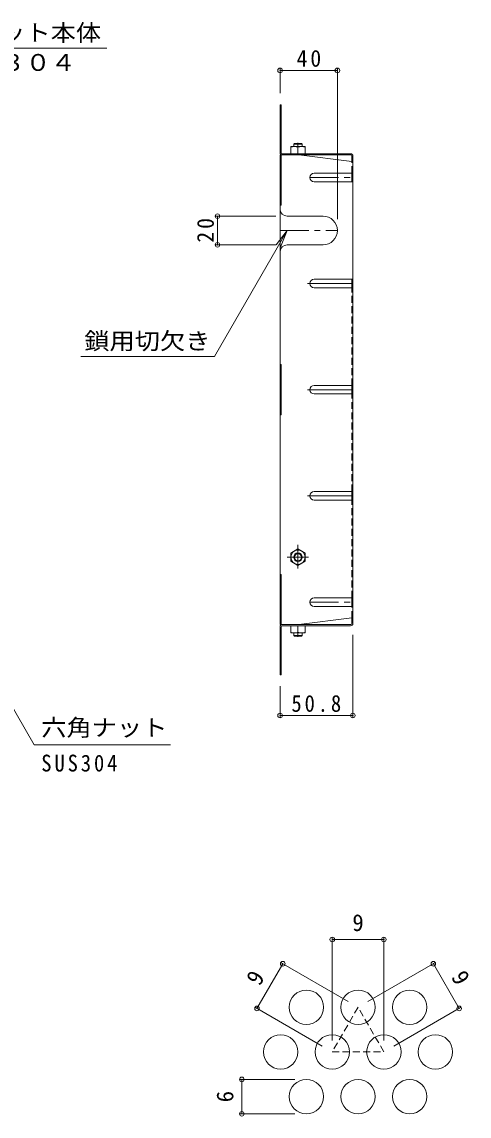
# Model space of a CAD drawing. Units: millimetres at full size, sheet at 1:4, with parts at other scales. Extents: x -860 to 1063, y -779 to 732.
# Drawn here: x 722 to 1034, y -31 to 732 of the extents above; entities that cross this region are included whole.
import ezdxf
from ezdxf.enums import TextEntityAlignment as Align

# ---------------------------------------------------------------- set-up
doc = ezdxf.new("R2010")
doc.units = ezdxf.units.MM
doc.header["$LTSCALE"] = 4
doc.header["$PDMODE"] = 32
doc.header["$PDSIZE"] = 3.2
for name, pattern in [('CHAIN1', [8, 5, -1, 1, -1]), ('CHAIN2', [12, 9, -1, 1, -1]), ('DASHED1', [1.8, 1.2, -0.6])]:
    doc.linetypes.add(name, pattern=pattern)
for name, color, linetype, lineweight in [('A-1_躯体', 3, 'Continuous', 9), ('A-4_その他', 7, 'Continuous', 9), ('A-5_文字', 7, 'Continuous', 9), ('A-7_ハッチ', 2, 'Continuous', 9), ('A-8_記号', 2, 'Continuous', 9), ('A-9_ｸｳﾁｮｳｷ', 2, 'Continuous', 9), ('F-4_F-4ﾚｲﾔ', 7, 'Continuous', 9), ('F-6_F-6ﾚｲﾔ', 2, 'Continuous', 9)]:
    doc.layers.add(name, color=color, linetype=linetype, lineweight=lineweight)
doc.styles.add('ＭＳ ゴシック', font='')
doc.styles.get('ＭＳ ゴシック').set_extended_font_data('MS Gothic')

msp = doc.modelspace()

# ---------------------------------------------------------------- linework, layer by layer
at = {"layer": 'A-1_躯体'}
for p, q in [((911.236, 646.458), (911.736, 646.958)), ((917.236, 646.458), (911.236, 646.458)), ((911.236, 644.758), (911.236, 646.458)), ((916.736, 646.958), (911.736, 646.958)), ((917.236, 646.458), (916.736, 646.958)), ((917.236, 644.758), (917.236, 646.458)), ((911.236, 305.558), (911.236, 303.858)), ((917.236, 305.558), (917.236, 303.858)), ((917.236, 303.858), (911.236, 303.858)), ((911.236, 303.858), (911.736, 303.358)), ((916.736, 303.358), (911.736, 303.358)), ((917.236, 303.858), (916.736, 303.358))]:
    msp.add_line(p, q, dxfattribs=at)
at = {"layer": 'A-4_その他'}
for p, q in [((901.736, 699.074), (901.736, 681.962)), ((901.736, 697.874), (941.736, 697.874)), ((941.736, 699.074), (941.736, 594.227)), ((856.896, 596.227), (898.736, 596.227)), ((858.096, 596.227), (858.096, 576.227)), ((856.896, 576.227), (898.736, 576.227)), ((952.536, 246.731), (952.536, 304.155)), ((901.736, 246.731), (901.736, 268.355)), ((901.736, 247.931), (952.536, 247.931))]:
    msp.add_line(p, q, dxfattribs=at)
for p in [(901.736, 697.874), (941.736, 697.874), (858.096, 596.227), (858.096, 576.227), (901.736, 247.931), (952.536, 247.931)]:
    msp.add_point(p, dxfattribs=at)
at = {"layer": 'A-5_文字'}
for p, q in [((780.784, 713.302), (648.578, 713.302)), ((906.736, 586.227), (899.127, 576.31)), ((855.949, 498.261), (762.716, 498.261)), ((658.005, 352.605), (730.276, 227.425)), ((825.226, 227.425), (730.276, 227.425))]:
    msp.add_line(p, q, dxfattribs=at)
msp.add_lwpolyline([(855.949, 498.261), (906.736, 586.227), (901.953, 574.679)], dxfattribs=at)
at = {"layer": 'A-7_ハッチ'}
for p, q in [((902.536, 640.428), (902.536, 673.962)), ((901.736, 648.962), (902.536, 648.962)), ((901.736, 638.962), (951.07, 638.962)), ((901.736, 638.962), (901.736, 311.355)), ((902.536, 638.962), (902.536, 603.957)), ((903.203, 639.762), (950.936, 639.762)), ((914.736, 638.958), (951.736, 634.346)), ((951.736, 638.295), (951.736, 634.346)), ((952.536, 638.162), (952.536, 312.155)), ((951.736, 620.25), (951.736, 626.25)), ((901.736, 603.957), (902.536, 603.957)), ((951.736, 546.203), (951.736, 552.203)), ((901.736, 492.662), (902.536, 492.662)), ((951.736, 472.203), (951.736, 478.203)), ((951.736, 398.203), (951.736, 404.203)), ((901.736, 346.359), (902.536, 346.359)), ((902.536, 311.355), (902.536, 346.359)), ((951.736, 324.069), (951.736, 330.069)), ((914.736, 311.358), (951.736, 315.97)), ((951.736, 312.021), (951.736, 315.97)), ((901.736, 311.355), (951.07, 311.355)), ((902.536, 309.888), (902.536, 276.355)), ((903.203, 310.555), (950.936, 310.555)), ((901.736, 301.355), (902.536, 301.355))]:
    msp.add_line(p, q, dxfattribs=at)
at = {"layer": 'A-7_ハッチ', "linetype": 'DASHED1'}
for p, q in [((951.736, 626.25), (951.736, 634.346)), ((951.736, 478.203), (951.736, 546.203)), ((951.736, 404.203), (951.736, 472.203)), ((951.736, 330.069), (951.736, 398.203)), ((951.736, 315.97), (951.736, 324.069))]:
    msp.add_line(p, q, dxfattribs=at)
at = {"layer": 'A-7_ハッチ'}
for points in [[(901.736, 640.562), (901.736, 673.962), (902.536, 673.962)], [(901.736, 457.661), (902.536, 457.661), (902.536, 492.662)], [(901.736, 309.755), (901.736, 276.355), (902.536, 276.355)]]:
    msp.add_lwpolyline(points, dxfattribs=at)
for centre, radius, start, end in [((903.336, 640.562), 1.6, 180, 270), ((903.203, 640.428), 0.667, 180, 270), ((950.936, 638.162), 1.6, 0, 90), ((951.07, 638.295), 0.667, 0, 90), ((951.736, 635.146), 0.8, 270, 0), ((951.736, 315.17), 0.8, 0, 90), ((903.336, 309.755), 1.6, 90, 180), ((903.203, 309.888), 0.667, 90, 180), ((950.936, 312.155), 1.6, 270, 0), ((951.07, 312.021), 0.667, 270, 0)]:
    msp.add_arc(centre, radius, start, end, dxfattribs=at)
at = {"layer": 'A-8_記号'}
for p, q in [((925.536, 626.25), (952.536, 626.25)), ((925.536, 620.25), (952.536, 620.25)), ((906.736, 596.227), (931.736, 596.227)), ((906.736, 576.227), (931.736, 576.227)), ((925.536, 552.203), (952.536, 552.203)), ((925.536, 546.203), (952.536, 546.203)), ((925.536, 478.203), (952.536, 478.203)), ((925.536, 472.203), (952.536, 472.203)), ((925.536, 404.203), (952.536, 404.203)), ((925.536, 398.203), (952.536, 398.203)), ((925.536, 330.069), (952.536, 330.069)), ((925.536, 324.069), (952.536, 324.069))]:
    msp.add_line(p, q, dxfattribs=at)
at = {"layer": 'A-8_記号', "linetype": 'CHAIN1'}
for p, q in [((922.536, 623.25), (952.536, 623.25)), ((901.736, 586.227), (941.736, 586.227)), ((922.536, 327.069), (952.536, 327.069))]:
    msp.add_line(p, q, dxfattribs=at)
at = {"layer": 'A-8_記号', "linetype": 'CHAIN2'}
for p, q in [((920.849, 549.204), (952.536, 549.204)), ((920.849, 475.204), (952.536, 475.204)), ((920.849, 401.204), (952.536, 401.204))]:
    msp.add_line(p, q, dxfattribs=at)
at = {"layer": 'A-8_記号'}
for centre, radius, start, end in [((925.536, 623.25), 3, 90, 270), ((906.736, 601.227), 5, 180, 270), ((931.736, 586.227), 10, 270, 90), ((906.736, 571.227), 5, 90, 180), ((925.536, 549.203), 3, 90, 270), ((925.536, 475.203), 3, 90, 270), ((925.536, 401.203), 3, 90, 270), ((925.536, 327.069), 3, 90, 270)]:
    msp.add_arc(centre, radius, start, end, dxfattribs=at)
at = {"layer": 'A-9_ｸｳﾁｮｳｷ'}
for p, q in [((909.236, 639.758), (909.236, 644.758)), ((919.236, 644.758), (909.236, 644.758)), ((914.236, 639.758), (914.236, 644.325)), ((919.236, 639.758), (919.236, 644.758)), ((919.236, 639.758), (909.236, 639.758)), ((914.236, 364.105), (909.236, 361.218)), ((909.236, 361.218), (909.236, 355.491)), ((914.236, 352.605), (909.236, 355.491)), ((914.236, 352.605), (919.236, 355.491)), ((919.236, 310.558), (909.236, 310.558)), ((909.236, 310.558), (909.236, 305.558)), ((919.236, 305.558), (909.236, 305.558)), ((914.236, 310.558), (914.236, 305.991)), ((919.236, 310.558), (919.236, 305.558))]:
    msp.add_line(p, q, dxfattribs=at)
at = {"layer": 'A-9_ｸｳﾁｮｳｷ', "linetype": 'CHAIN1'}
for p, q in [((914.236, 647.445), (914.236, 644.383)), ((914.236, 366.883), (914.236, 350.375)), ((906.767, 358.355), (921.527, 358.355)), ((914.236, 302.872), (914.236, 305.933))]:
    msp.add_line(p, q, dxfattribs=at)
at = {"layer": 'A-9_ｸｳﾁｮｳｷ'}
msp.add_lwpolyline([(914.236, 364.105), (919.236, 361.218), (919.236, 355.491)], dxfattribs=at)
for radius in [5, 3, 2.458]:
    msp.add_circle((914.236, 358.355), radius, dxfattribs=at)
for centre, start, end in [((911.736, 637.325), 70.34633, 109.65366), ((916.736, 637.325), 70.34633, 109.65366), ((911.736, 312.991), 250.34634, 289.65367), ((916.736, 312.991), 250.34634, 289.65367)]:
    msp.add_arc(centre, 7.433, start, end, dxfattribs=at)
at = {"layer": 'F-4_F-4ﾚｲﾔ'}
for p, q in [((938.156, 92.873), (938.156, 21.295)), ((938.156, 91.673), (974.156, 91.673)), ((974.156, 92.873), (974.156, 21.295)), ((885.633, 43.619), (903.633, 74.796)), ((902.594, 75.396), (949.228, 48.472)), ((1009.718, 75.396), (963.084, 48.472)), ((1026.679, 43.619), (1008.679, 74.796)), ((884.594, 44.219), (931.228, 17.295)), ((1027.718, 44.219), (981.084, 17.295)), ((873.875, -5.882), (912.156, -5.882)), ((875.075, -29.882), (875.075, -5.882)), ((873.875, -29.882), (912.156, -29.882))]:
    msp.add_line(p, q, dxfattribs=at)
for p in [(938.156, 91.673), (974.156, 91.673), (903.633, 74.796), (1008.679, 74.796), (885.633, 43.619), (1026.679, 43.619), (875.075, -5.882), (875.075, -29.882)]:
    msp.add_point(p, dxfattribs=at)
at = {"layer": 'F-6_F-6ﾚｲﾔ', "linetype": 'DASHED1'}
msp.add_lwpolyline([(956.156, 44.472), (938.156, 13.295), (974.156, 13.295)], close=True, dxfattribs=at)
at = {"layer": 'F-6_F-6ﾚｲﾔ'}
for centre in [(920.156, 44.472), (956.156, 44.472), (992.156, 44.472), (902.156, 13.295), (938.156, 13.295), (974.156, 13.295), (1010.156, 13.295), (920.156, -17.882), (956.156, -17.882), (992.156, -17.882)]:
    msp.add_circle(centre, 12, dxfattribs=at)

# ---------------------------------------------------------------- texts
at = {"layer": 'A-4_その他', "color": 2, "char_height": 11.73, "attachment_point": 7, "style": 'ＭＳ ゴシック'}
for s, insert in [('\\T1.27;\\W0.95;40', (913.236, 700.274)), ('\\T1.28;\\W0.9;50.8', (909.636, 250.331))]:
    msp.add_mtext(s, dxfattribs=dict(at, insert=insert))
at = {"layer": 'A-4_その他', "color": 2, "insert": (855.696, 577.727), "char_height": 11.73, "attachment_point": 7, "rotation": 90, "style": 'ＭＳ ゴシック'}
msp.add_mtext('\\T1.27;\\W0.95;20', dxfattribs=at)
at = {"layer": 'A-5_文字', "color": 2, "style": 'ＭＳ ゴシック', "width": 1.1}
for s, p in [('バスケット本体', (653.703, 714.802)), ('ＳＵＳ３０４', (653.703, 694.062)), ('鎖用切欠き', (765.164, 499.761)), ('六角ナット', (735.131, 230.159))]:
    msp.add_text(s, height=11.73, dxfattribs=at).set_placement(p, align=Align.BOTTOM_LEFT)
at = {"layer": 'A-5_文字', "color": 2, "insert": (735.131, 208.701), "char_height": 11.73, "attachment_point": 7, "style": 'ＭＳ ゴシック'}
msp.add_mtext('\\T1.28;\\W0.9;SUS304', dxfattribs=at)
at = {"layer": 'F-4_F-4ﾚｲﾔ', "color": 2, "style": 'ＭＳ ゴシック'}
msp.add_text('9', height=11.73, dxfattribs=at).set_placement((952.156, 94.073), align=Align.BOTTOM_LEFT)
for s, rotation, p in [('9', 60, (890.555, 56.943)), ('9', 300, (1017.758, 63.872)), ('6', 90, (872.675, -21.882))]:
    msp.add_text(s, height=11.73, rotation=rotation, dxfattribs=at).set_placement(p, align=Align.BOTTOM_LEFT)

doc.saveas('drawing.dxf')
